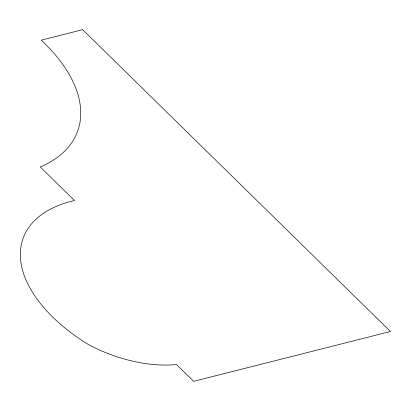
<?xml version="1.0" encoding="UTF-8"?>
<svg xmlns="http://www.w3.org/2000/svg" width="411" height="411" viewBox="0 0 411 411"><rect width="100%" height="100%" fill="white"/><g stroke="black" fill="none" stroke-linecap="round" stroke-linejoin="round"><path stroke-width="0.62" d="M82.678 29.669L41.249 40.16A164.657 91.36 20.4 0 1 40.283 166.994L74.478 200.532A147.631 81.912 20.4 0 0 87.697 344.12A99.323 55.11 20.4 0 0 176.586 364.562L193.684 381.331L390.45 331.507L82.678 29.669"/></g></svg>
